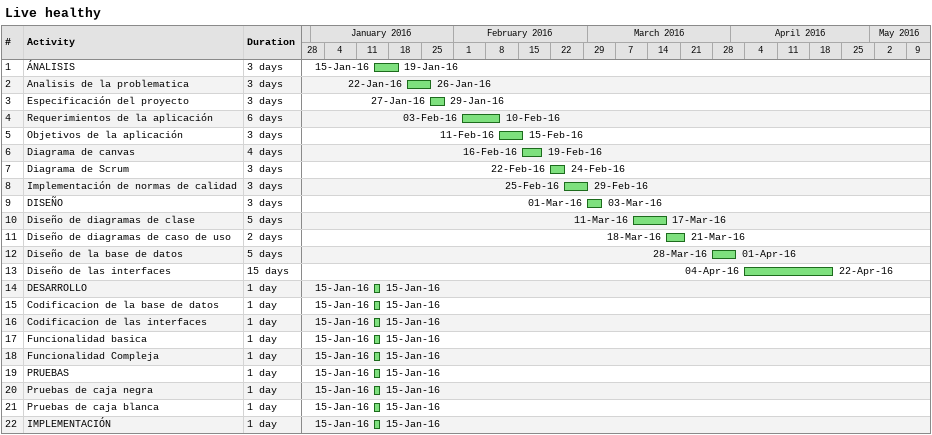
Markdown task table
Live healthy

| ID | Task | Duration | Start | Finish |
|---|---|---|---|---|
| 1 | ÁNALISIS | 3d | 2016-01-15 | 2016-01-19 |
| 2 | Analisis de la problematica | 3d | 2016-01-22 | 2016-01-26 |
| 3 | Especificación del proyecto | 3d | 2016-01-27 | 2016-01-29 |
| 4 | Requerimientos de la aplicación | 6d | 2016-02-03 | 2016-02-10 |
| 5 | Objetivos de la aplicación | 3d | 2016-02-11 | 2016-02-15 |
| 6 | Diagrama de canvas | 4d | 2016-02-16 | 2016-02-19 |
| 7 | Diagrama de Scrum | 3d | 2016-02-22 | 2016-02-24 |
| 8 | Implementación de normas de calidad | 3d | 2016-02-25 | 2016-02-29 |
| 9 | DISEÑO | 3d | 2016-03-01 | 2016-03-03 |
| 10 | Diseño de diagramas de clase | 5d | 2016-03-11 | 2016-03-17 |
| 11 | Diseño de diagramas de caso de uso | 2d | 2016-03-18 | 2016-03-21 |
| 12 | Diseño de la base de datos | 5d | 2016-03-28 | 2016-04-01 |
| 13 | Diseño de las interfaces | 15d | 2016-04-04 | 2016-04-22 |
| 14 | DESARROLLO | 1d | 2016-01-15 | 2016-01-15 |
| 15 | Codificacion de la base de datos | 1d | 2016-01-15 | 2016-01-15 |
| 16 | Codificacion de las interfaces | 1d | 2016-01-15 | 2016-01-15 |
| 17 | Funcionalidad basica | 1d | 2016-01-15 | 2016-01-15 |
| 18 | Funcionalidad Compleja | 1d | 2016-01-15 | 2016-01-15 |
| 19 | PRUEBAS | 1d | 2016-01-15 | 2016-01-15 |
| 20 | Pruebas de caja negra | 1d | 2016-01-15 | 2016-01-15 |
| 21 | Pruebas de caja blanca | 1d | 2016-01-15 | 2016-01-15 |
| 22 | IMPLEMENTACIÓN | 1d | 2016-01-15 | 2016-01-15 |
